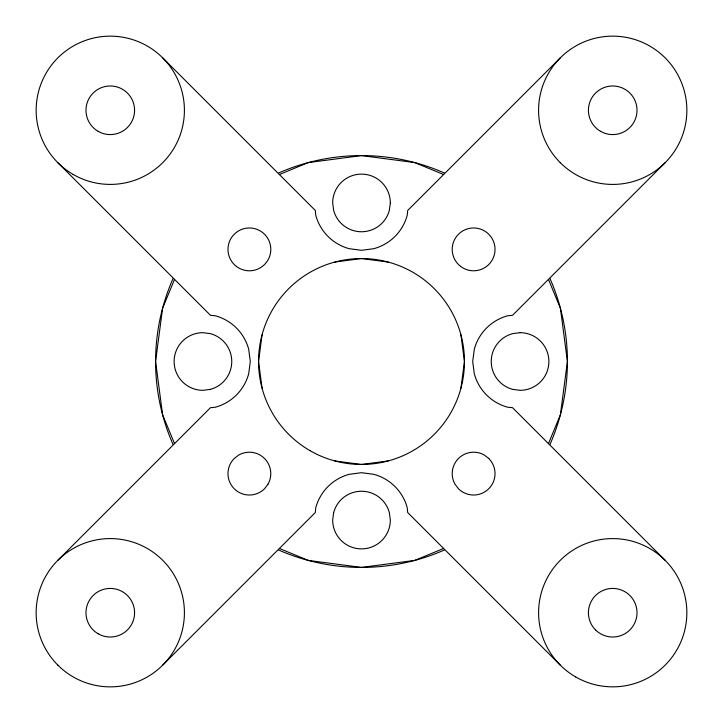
<?xml version="1.0" encoding="UTF-8"?>
<svg xmlns="http://www.w3.org/2000/svg" width="723" height="723" viewBox="0 0 723 723"><rect width="100%" height="100%" fill="white"/><g stroke="black" fill="none" stroke-linecap="round" stroke-linejoin="round"><path stroke-width="1.08" d="M262.051 334.848L258.545 361.5L262.051 388.152M460.949 388.152L464.455 361.5L460.949 334.848M174.541 279.376L162.603 308.206L155.581 361.5L162.603 414.794L174.541 443.624M548.459 443.624L560.397 414.794L567.419 361.5L560.397 308.206L548.459 279.376M57.858 560.298L210.474 407.682L215.201 407.248A47.366 47.366 0 0 0 248.694 373.755L250.303 361.5L248.694 349.245A47.366 47.366 0 0 0 215.201 315.752L210.474 315.318L57.858 162.702M560.298 57.858L407.682 210.474L407.248 215.201A47.366 47.366 0 0 1 373.755 248.694L361.5 250.303L349.245 248.694A47.366 47.366 0 0 1 315.752 215.201L315.318 210.474L162.702 57.858M162.702 665.142L315.318 512.526L315.752 507.799A47.366 47.366 0 0 1 349.245 474.306L361.5 472.697L373.755 474.306A47.366 47.366 0 0 1 407.248 507.799L407.682 512.526L560.298 665.142M665.142 162.702L512.526 315.318L507.799 315.752A47.366 47.366 0 0 0 474.306 349.245L472.697 361.5L474.306 373.755A47.366 47.366 0 0 0 507.799 407.248L512.526 407.682L665.142 560.298M279.376 174.541L308.206 162.603L361.5 155.581L414.794 162.603L443.624 174.541M443.624 548.459L414.794 560.397L361.5 567.419L308.206 560.397L279.376 548.459M334.848 262.051L361.5 258.545L388.152 262.051M388.152 460.949L361.5 464.455L334.848 460.949M549.968 278.545A205.919 205.919 0 0 1 549.968 444.455M444.455 549.968A205.919 205.919 0 0 1 278.545 549.968M173.032 444.455A205.919 205.919 0 0 1 173.032 278.545M278.545 173.032A205.919 205.919 0 0 1 444.455 173.032M333.655 512.598L332.67 520.054A28.83 28.83 0 0 0 361.5 548.884A28.83 28.83 0 0 0 390.33 520.054L389.345 512.598A28.83 28.83 0 0 0 333.655 512.598M390.33 202.946L389.345 210.402A28.83 28.83 0 0 1 333.655 210.402L332.67 202.946A28.83 28.83 0 0 1 361.5 174.116A28.83 28.83 0 0 1 390.33 202.946M267.926 484.329L264.528 488.757A21.419 21.419 0 0 1 234.243 488.757A21.419 21.419 0 0 1 234.243 458.472L238.671 455.074A21.419 21.419 0 0 1 267.926 484.329M520.054 332.67L512.598 333.655A28.83 28.83 0 0 0 512.598 389.345L520.054 390.33A28.83 28.83 0 0 0 548.884 361.5A28.83 28.83 0 0 0 520.054 332.67M210.402 389.345L202.946 390.33A28.83 28.83 0 0 1 174.116 361.5A28.83 28.83 0 0 1 202.946 332.67L210.402 333.655A28.83 28.83 0 0 1 210.402 389.345M488.757 458.472L484.329 455.074A21.419 21.419 0 0 0 455.074 484.329L458.472 488.757A21.419 21.419 0 0 0 488.757 488.757A21.419 21.419 0 0 0 488.757 458.472M460.578 266.371A21.419 21.419 0 0 0 494.848 252.182A21.419 21.419 0 0 0 465.422 229.598A21.419 21.419 0 0 0 460.578 266.371M236.349 266.371A21.419 21.419 0 0 0 270.619 252.182A21.419 21.419 0 0 0 241.184 229.598A21.419 21.419 0 0 0 236.349 266.371M98.129 131.324A24.302 24.302 0 0 0 134.577 110.285A24.302 24.302 0 0 0 98.129 89.236A24.302 24.302 0 0 0 98.129 131.324M73.213 174.478A74.135 74.135 0 0 0 184.41 110.285A74.135 74.135 0 0 0 73.213 46.082A74.135 74.135 0 0 0 73.213 174.478M57.858 665.142A74.135 74.135 0 0 0 181.889 631.902A74.135 74.135 0 0 0 91.098 541.111A74.135 74.135 0 0 0 57.858 665.142M310.022 450.664A102.955 102.955 0 0 0 464.455 361.5A102.955 102.955 0 0 0 310.022 272.336A102.955 102.955 0 0 0 310.022 450.664M98.129 633.764A24.302 24.302 0 0 0 134.577 612.715A24.302 24.302 0 0 0 98.129 591.676A24.302 24.302 0 0 0 98.129 633.764M595.535 629.905A24.302 24.302 0 0 0 636.186 619.005A24.302 24.302 0 0 0 606.434 589.245A24.302 24.302 0 0 0 595.535 629.905M575.653 676.918A74.135 74.135 0 0 0 686.85 612.715A74.135 74.135 0 0 0 575.653 548.522A74.135 74.135 0 0 0 575.653 676.918M560.298 162.702A74.135 74.135 0 0 0 684.329 129.471A74.135 74.135 0 0 0 593.529 38.671A74.135 74.135 0 0 0 560.298 162.702M600.569 131.324A24.302 24.302 0 0 0 637.017 110.285A24.302 24.302 0 0 0 600.569 89.236A24.302 24.302 0 0 0 600.569 131.324"/></g></svg>
